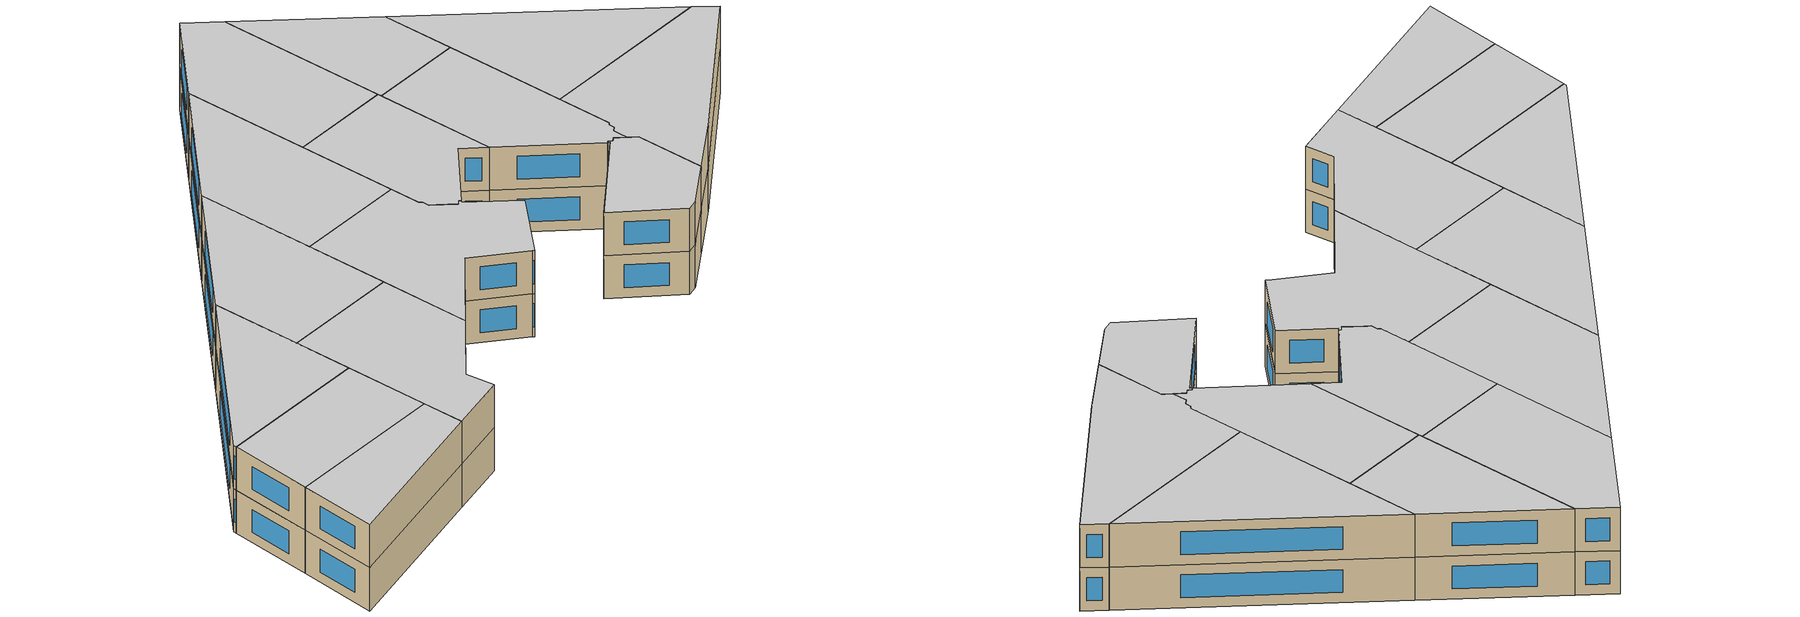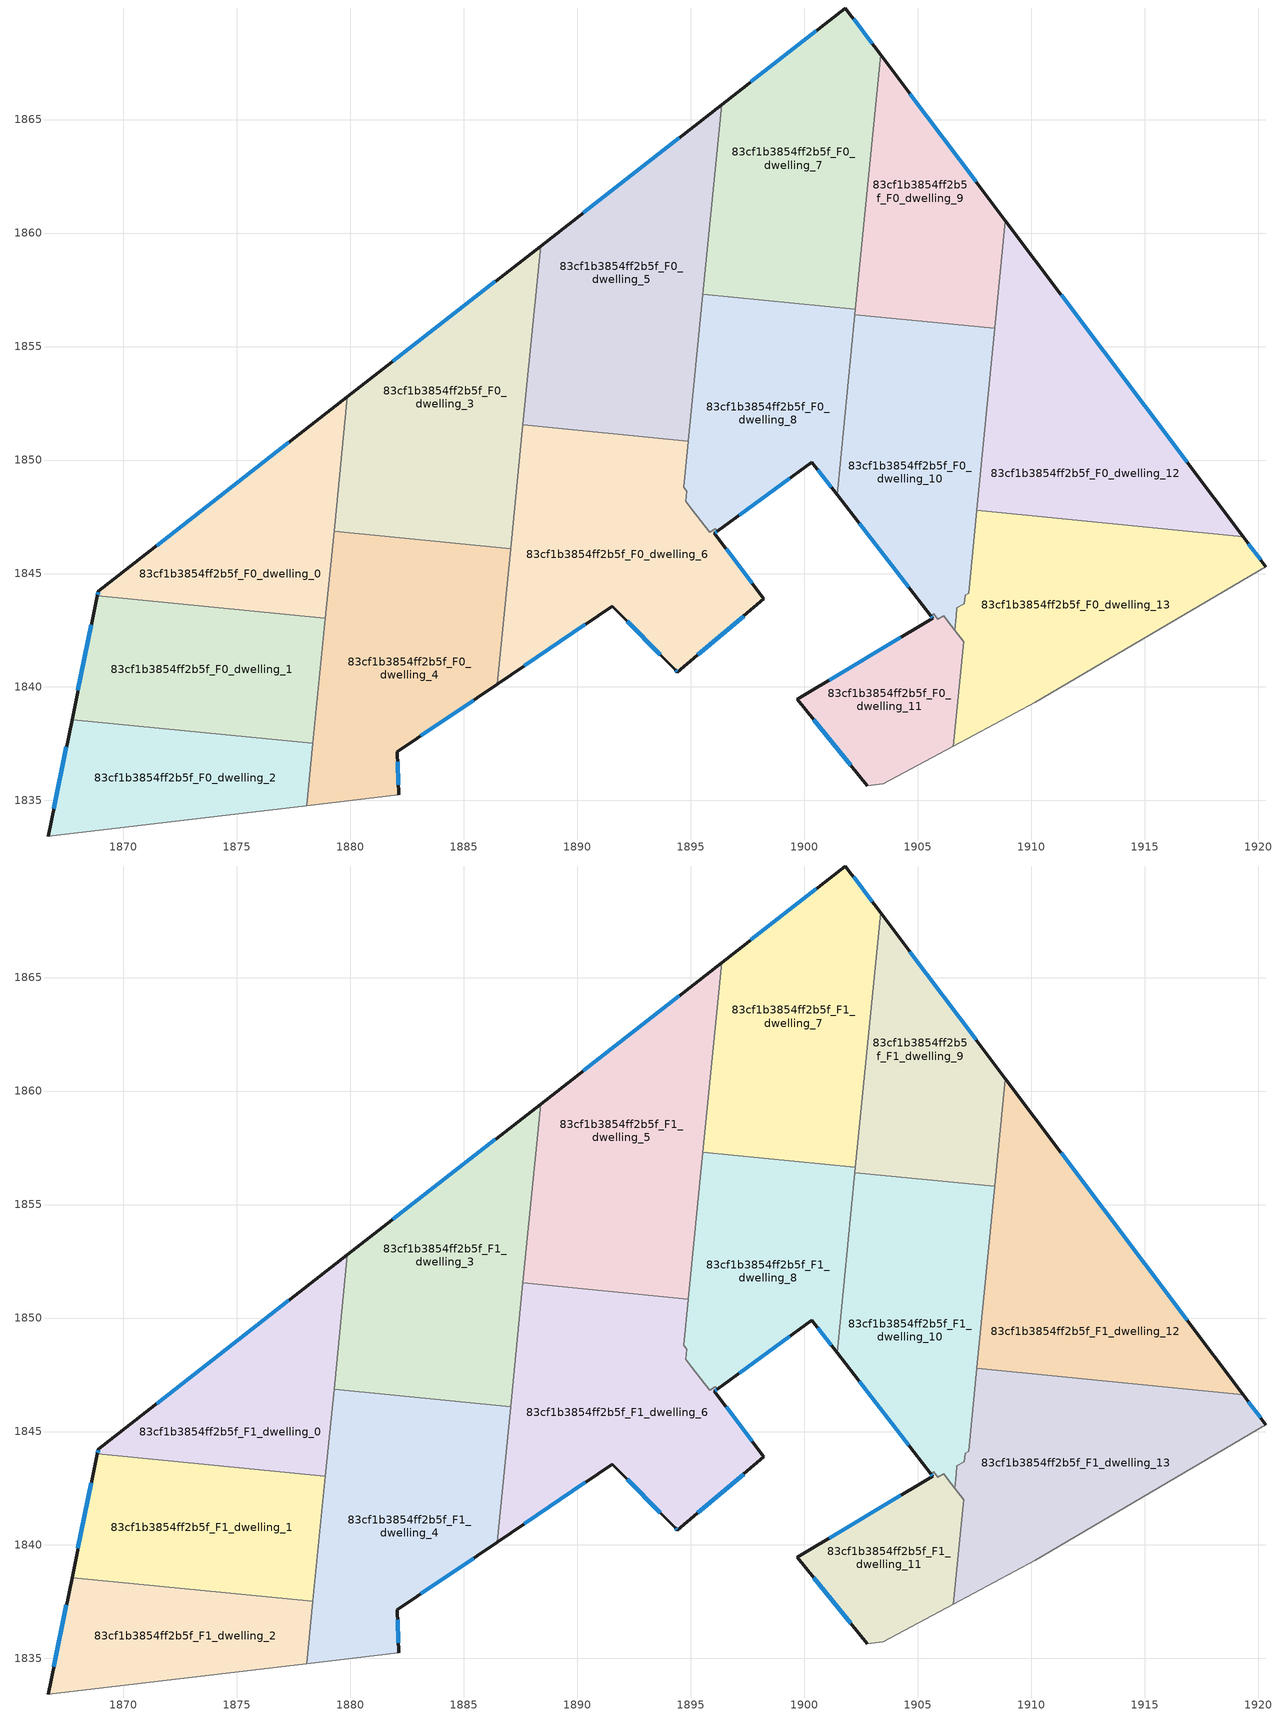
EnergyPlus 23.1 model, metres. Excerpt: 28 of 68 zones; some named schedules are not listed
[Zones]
83cf1b3854ff2b5f_F0_dwelling_0
 floor ground (EU_floor_Construction): 1879.86,1852.78 1878.9,1843.03 1868.85,1844.02 1868.89,1844.22 z0
 wall outside (EU_wall_Construction): 1879.86,1852.78 1868.89,1844.22 1868.85,1844.02 z0:3
 wall to 83cf1b3854ff2b5f_F0_dwelling_1 (EU_wall_Construction): 1868.85,1844.02 1878.9,1843.03 z0:3
 wall to 83cf1b3854ff2b5f_F0_dwelling_3 (EU_wall_Construction): 1879.28,1846.87 1879.86,1852.78 z0:3
 wall to 83cf1b3854ff2b5f_F0_dwelling_4 (EU_wall_Construction): 1878.9,1843.03 1879.28,1846.87 z0:3
 window (EU_Window_Construction): 1868.88,1844.18 1868.86,1844.07 / 1877.29,1850.77 1871.47,1846.23 z0.7:2.3
83cf1b3854ff2b5f_F0_dwelling_1
 floor ground (EU_floor_Construction): 1878.9,1843.03 1878.35,1837.51 1867.73,1838.56 1868.85,1844.02 z0
 wall outside (EU_wall_Construction): 1868.85,1844.02 1867.73,1838.56 z0:3
 wall to 83cf1b3854ff2b5f_F0_dwelling_2 (EU_wall_Construction): 1867.73,1838.56 1878.35,1837.51 z0:3
 wall to 83cf1b3854ff2b5f_F0_dwelling_4 (EU_wall_Construction): 1878.35,1837.51 1878.9,1843.03 z0:3
 window (EU_Window_Construction): 1868.59,1842.74 1868,1839.85 z0.7:2.3
83cf1b3854ff2b5f_F0_dwelling_10
 floor ground (EU_floor_Construction): 1908.39,1855.8 1907.24,1844.14 1907.08,1844.04 1907.04,1843.67 1906.72,1843.48 1906.68,1843.11 1906.63,1842.51 1906.14,1843.13 1905.88,1842.98 1905.69,1843.22 1905.56,1843.14 1901.44,1848.47 1902.23,1856.41 z0
 wall outside (EU_wall_Construction): 1901.44,1848.47 1905.56,1843.14 z0:3
 wall to 83cf1b3854ff2b5f_F0_dwelling_11 (EU_wall_Construction): 1905.56,1843.14 1905.69,1843.22 1905.88,1842.98 1906.14,1843.13 1906.32,1842.9 1906.63,1842.51 1906.68,1843.11 z0:3
 wall to 83cf1b3854ff2b5f_F0_dwelling_9 (EU_wall_Construction): 1908.39,1855.8 1902.23,1856.41 z0:3
 wall to 83cf1b3854ff2b5f_F0_dwelling_13 (EU_wall_Construction): 1906.68,1843.12 1906.72,1843.48 1907.04,1843.67 1907.08,1844.04 1907.24,1844.14 1907.6,1847.79 z0:3
 wall to 83cf1b3854ff2b5f_F0_dwelling_8 (EU_wall_Construction): 1902.23,1856.41 1901.44,1848.47 z0:3
 wall to 83cf1b3854ff2b5f_F0_dwelling_12 (EU_wall_Construction): 1907.6,1847.79 1908.39,1855.8 z0:3
 window (EU_Window_Construction): 1902.41,1847.22 1904.6,1844.39 z0.7:2.3
83cf1b3854ff2b5f_F0_dwelling_11
 floor ground (EU_floor_Construction): 1906.14,1843.13 1907.02,1841.99 1906.57,1837.4 1903.48,1835.74 1902.76,1835.65 1899.68,1839.46 1905.66,1843.02 1905.56,1843.14 1905.69,1843.22 1905.88,1842.98 z0
 wall outside (EU_wall_Construction): 1905.56,1843.14 1905.66,1843.02 1899.68,1839.46 1902.76,1835.65 z0:3
 wall to 83cf1b3854ff2b5f_F0_dwelling_13 (EU_wall_Construction): 1906.57,1837.4 1907.02,1841.99 1906.63,1842.5 1906.69,1843.11 z0:3
 wall adiabatic (EU_wall_Construction): 1902.76,1835.65 1903.48,1835.74 1906.57,1837.39 z0:3
 window (EU_Window_Construction): 1900.41,1838.56 1902.04,1836.55 / 1904.25,1842.18 1901.09,1840.29 / 1905.59,1843.11 1905.64,1843.05 z0.7:2.3
83cf1b3854ff2b5f_F0_dwelling_12
 floor ground (EU_floor_Construction): 1908.86,1860.54 1919.33,1846.62 1907.6,1847.79 z0
 wall outside (EU_wall_Construction): 1919.33,1846.62 1908.86,1860.54 z0:3
 wall to 83cf1b3854ff2b5f_F0_dwelling_13 (EU_wall_Construction): 1907.6,1847.79 1919.33,1846.62 z0:3
 wall to 83cf1b3854ff2b5f_F0_dwelling_9 (EU_wall_Construction): 1908.86,1860.54 1908.39,1855.8 z0:3
 window (EU_Window_Construction): 1916.87,1849.89 1911.32,1857.28 z0.7:2.3
83cf1b3854ff2b5f_F0_dwelling_13
 floor ground (EU_floor_Construction): 1919.33,1846.62 1920.33,1845.29 1910.17,1839.33 1906.57,1837.4 1907.02,1841.99 1906.63,1842.5 1906.68,1843.12 1906.72,1843.48 1907.04,1843.67 1907.08,1844.04 1907.24,1844.14 1907.6,1847.79 z0
 wall outside (EU_wall_Construction): 1920.33,1845.29 1919.33,1846.62 z0:3
 wall adiabatic (EU_wall_Construction): 1906.57,1837.4 1910.17,1839.33 1920.33,1845.29 z0:3
 window (EU_Window_Construction): 1920.1,1845.61 1919.57,1846.31 z0.7:2.3
83cf1b3854ff2b5f_F0_dwelling_2
 floor ground (EU_floor_Construction): 1878.35,1837.51 1878.08,1834.77 1866.68,1833.43 1867.73,1838.56 z0
 wall outside (EU_wall_Construction): 1867.73,1838.56 1866.68,1833.43 z0:3
 wall adiabatic (EU_wall_Construction): 1866.68,1833.43 1878.08,1834.77 z0:3
 wall to 83cf1b3854ff2b5f_F0_dwelling_4 (EU_wall_Construction): 1878.08,1834.77 1878.35,1837.51 z0:3
 window (EU_Window_Construction): 1867.49,1837.36 1866.93,1834.64 z0.7:2.3
83cf1b3854ff2b5f_F0_dwelling_3
 floor ground (EU_floor_Construction): 1888.37,1859.43 1887.06,1846.1 1879.28,1846.87 1879.86,1852.78 z0
 wall outside (EU_wall_Construction): 1888.37,1859.43 1879.86,1852.78 z0:3
 wall to 83cf1b3854ff2b5f_F0_dwelling_4 (EU_wall_Construction): 1879.28,1846.87 1887.06,1846.1 z0:3
 wall to 83cf1b3854ff2b5f_F0_dwelling_5 (EU_wall_Construction): 1887.59,1851.55 1888.37,1859.43 z0:3
 wall to 83cf1b3854ff2b5f_F0_dwelling_6 (EU_wall_Construction): 1887.06,1846.1 1887.59,1851.55 z0:3
 window (EU_Window_Construction): 1886.37,1857.87 1881.86,1854.34 z0.7:2.3
83cf1b3854ff2b5f_F0_dwelling_4
 floor ground (EU_floor_Construction): 1887.06,1846.1 1886.46,1840.12 1882.06,1837.15 1882.13,1835.24 1878.08,1834.77 1879.28,1846.87 z0
 wall outside (EU_wall_Construction): 1882.13,1835.24 1882.06,1837.15 1886.46,1840.12 z0:3
 wall adiabatic (EU_wall_Construction): 1878.08,1834.77 1882.13,1835.24 z0:3
 wall to 83cf1b3854ff2b5f_F0_dwelling_6 (EU_wall_Construction): 1886.46,1840.12 1887.06,1846.1 z0:3
 window (EU_Window_Construction): 1883.1,1837.85 1885.43,1839.43 / 1882.11,1835.69 1882.08,1836.7 z0.7:2.3
83cf1b3854ff2b5f_F0_dwelling_5
 floor ground (EU_floor_Construction): 1896.36,1865.66 1894.89,1850.83 1887.59,1851.55 1888.37,1859.43 z0
 wall outside (EU_wall_Construction): 1896.36,1865.66 1888.37,1859.43 z0:3
 wall to 83cf1b3854ff2b5f_F0_dwelling_6 (EU_wall_Construction): 1887.59,1851.55 1894.89,1850.83 z0:3
 wall to 83cf1b3854ff2b5f_F0_dwelling_7 (EU_wall_Construction): 1895.53,1857.31 1896.36,1865.66 z0:3
 wall to 83cf1b3854ff2b5f_F0_dwelling_8 (EU_wall_Construction): 1894.89,1850.83 1895.53,1857.31 z0:3
 window (EU_Window_Construction): 1894.48,1864.2 1890.25,1860.89 z0.7:2.3
83cf1b3854ff2b5f_F0_dwelling_6
 floor ground (EU_floor_Construction): 1894.89,1850.83 1894.69,1848.81 1894.82,1848.63 1894.78,1848.19 1895.05,1847.84 1895.83,1846.81 1896.07,1846.98 1896.16,1846.86 1896.04,1846.77 1898.22,1843.88 1894.41,1840.65 1894.3,1840.76 1891.54,1843.56 1886.46,1840.12 1887.59,1851.55 z0
 wall outside (EU_wall_Construction): 1886.46,1840.12 1891.54,1843.56 1894.3,1840.76 1894.41,1840.65 1898.22,1843.88 1896.04,1846.77 1896.16,1846.86 z0:3
 wall to 83cf1b3854ff2b5f_F0_dwelling_8 (EU_wall_Construction): 1896.16,1846.86 1896.07,1846.98 1895.83,1846.81 1895.05,1847.84 / 1895.04,1847.84 1894.78,1848.19 1894.82,1848.63 1894.69,1848.81 1894.89,1850.83 z0:3
 window (EU_Window_Construction): 1896.07,1846.79 1896.13,1846.84 / 1897.71,1844.56 1896.55,1846.1 / 1895.3,1841.41 1897.32,1843.13 / 1894.33,1840.74 1894.38,1840.68 / 1892.19,1842.9 1893.66,1841.42 / 1887.66,1840.93 1890.35,1842.75 z0.7:2.3
83cf1b3854ff2b5f_F0_dwelling_7
 floor ground (EU_floor_Construction): 1901.81,1869.92 1903.36,1867.86 1902.25,1856.65 1895.53,1857.31 1896.36,1865.66 z0
 wall outside (EU_wall_Construction): 1903.36,1867.86 1901.81,1869.92 1896.36,1865.66 z0:3
 wall to 83cf1b3854ff2b5f_F0_dwelling_8 (EU_wall_Construction): 1895.53,1857.31 1902.25,1856.65 z0:3
 wall to 83cf1b3854ff2b5f_F0_dwelling_9 (EU_wall_Construction): 1902.25,1856.65 1903.36,1867.86 z0:3
 window (EU_Window_Construction): 1900.53,1868.92 1897.64,1866.66 / 1903,1868.34 1902.17,1869.43 z0.7:2.3
83cf1b3854ff2b5f_F0_dwelling_8
 floor ground (EU_floor_Construction): 1902.25,1856.65 1901.44,1848.47 1900.34,1849.9 1896.16,1846.86 1896.07,1846.98 1895.83,1846.81 1895.04,1847.84 1894.78,1848.19 1894.82,1848.63 1894.69,1848.81 1895.53,1857.31 z0
 wall outside (EU_wall_Construction): 1896.16,1846.86 1900.34,1849.9 1901.44,1848.47 z0:3
 wall to 83cf1b3854ff2b5f_F0_dwelling_9 (EU_wall_Construction): 1902.23,1856.41 1902.25,1856.65 z0:3
 window (EU_Window_Construction): 1900.59,1849.57 1901.18,1848.81 / 1897.14,1847.58 1899.35,1849.19 z0.7:2.3
83cf1b3854ff2b5f_F0_dwelling_9
 floor ground (EU_floor_Construction): 1903.36,1867.86 1908.86,1860.54 1908.39,1855.8 1902.23,1856.41 z0
 wall outside (EU_wall_Construction): 1908.86,1860.54 1903.36,1867.86 z0:3
 window (EU_Window_Construction): 1907.57,1862.26 1904.65,1866.14 z0.7:2.3
83cf1b3854ff2b5f_F1_dwelling_0
 floor to 83cf1b3854ff2b5f_F0_dwelling_0 (EU_floor_Construction): 1879.86,1852.78 1878.9,1843.03 1868.85,1844.02 1868.89,1844.22 z3
 wall outside (EU_wall_Construction): 1879.86,1852.78 1868.89,1844.22 1868.85,1844.02 z3:6
 wall to 83cf1b3854ff2b5f_F1_dwelling_1 (EU_wall_Construction): 1868.85,1844.02 1878.9,1843.03 z3:6
 wall to 83cf1b3854ff2b5f_F1_dwelling_3 (EU_wall_Construction): 1879.28,1846.87 1879.86,1852.78 z3:6
 wall to 83cf1b3854ff2b5f_F1_dwelling_4 (EU_wall_Construction): 1878.9,1843.03 1879.28,1846.87 z3:6
 window (EU_Window_Construction): 1868.88,1844.18 1868.86,1844.07 / 1877.29,1850.77 1871.47,1846.23 z3.7:5.3
 ceiling to 83cf1b3854ff2b5f_F2_dwelling_0 (EU_floor_Construction): 1878.9,1843.03 1879.86,1852.78 1868.89,1844.22 1868.85,1844.02 z6
83cf1b3854ff2b5f_F1_dwelling_1
 floor to 83cf1b3854ff2b5f_F0_dwelling_1 (EU_floor_Construction): 1878.9,1843.03 1878.35,1837.51 1867.73,1838.56 1868.85,1844.02 z3
 wall outside (EU_wall_Construction): 1868.85,1844.02 1867.73,1838.56 z3:6
 wall to 83cf1b3854ff2b5f_F1_dwelling_2 (EU_wall_Construction): 1867.73,1838.56 1878.35,1837.51 z3:6
 wall to 83cf1b3854ff2b5f_F1_dwelling_4 (EU_wall_Construction): 1878.35,1837.51 1878.9,1843.03 z3:6
 window (EU_Window_Construction): 1868.59,1842.74 1868,1839.85 z3.7:5.3
 ceiling to 83cf1b3854ff2b5f_F2_dwelling_1 (EU_floor_Construction): 1878.35,1837.51 1878.9,1843.03 1868.85,1844.02 1867.73,1838.56 z6
83cf1b3854ff2b5f_F1_dwelling_10
 floor to 83cf1b3854ff2b5f_F0_dwelling_10 (EU_floor_Construction): 1908.39,1855.8 1907.24,1844.14 1907.08,1844.04 1907.04,1843.67 1906.72,1843.48 1906.68,1843.11 1906.63,1842.51 1906.14,1843.13 1905.88,1842.98 1905.69,1843.22 1905.56,1843.14 1901.44,1848.47 1902.23,1856.41 z3
 wall outside (EU_wall_Construction): 1901.44,1848.47 1905.56,1843.14 z3:6
 wall to 83cf1b3854ff2b5f_F1_dwelling_11 (EU_wall_Construction): 1905.56,1843.14 1905.69,1843.22 1905.88,1842.98 1906.14,1843.13 1906.32,1842.9 1906.63,1842.51 1906.68,1843.11 z3:6
 wall to 83cf1b3854ff2b5f_F1_dwelling_9 (EU_wall_Construction): 1908.39,1855.8 1902.23,1856.41 z3:6
 wall to 83cf1b3854ff2b5f_F1_dwelling_13 (EU_wall_Construction): 1906.68,1843.12 1906.72,1843.48 1907.04,1843.67 1907.08,1844.04 1907.24,1844.14 1907.6,1847.79 z3:6
 wall to 83cf1b3854ff2b5f_F1_dwelling_8 (EU_wall_Construction): 1902.23,1856.41 1901.44,1848.47 z3:6
 wall to 83cf1b3854ff2b5f_F1_dwelling_12 (EU_wall_Construction): 1907.6,1847.79 1908.39,1855.8 z3:6
 window (EU_Window_Construction): 1902.41,1847.22 1904.6,1844.39 z3.7:5.3
 ceiling to 83cf1b3854ff2b5f_F2_dwelling_10 (EU_floor_Construction): 1906.63,1842.51 1906.68,1843.11 1906.72,1843.48 1907.04,1843.67 1907.08,1844.04 1907.24,1844.14 1908.39,1855.8 1902.23,1856.41 1901.44,1848.47 1905.56,1843.14 1905.69,1843.22 1905.88,1842.98 1906.14,1843.13 z6
83cf1b3854ff2b5f_F1_dwelling_11
 floor to 83cf1b3854ff2b5f_F0_dwelling_11 (EU_floor_Construction): 1906.14,1843.13 1907.02,1841.99 1906.57,1837.39 1903.48,1835.74 1902.76,1835.65 1899.68,1839.46 1905.66,1843.02 1905.56,1843.14 1905.69,1843.22 1905.88,1842.98 z3
 wall outside (EU_wall_Construction): 1905.56,1843.14 1905.66,1843.02 1899.68,1839.46 1902.76,1835.65 z3:6
 wall to 83cf1b3854ff2b5f_F1_dwelling_13 (EU_wall_Construction): 1906.57,1837.4 1907.02,1841.99 1906.63,1842.5 1906.69,1843.11 z3:6
 wall adiabatic (EU_wall_Construction): 1902.76,1835.65 1903.48,1835.74 1906.57,1837.39 z3:6
 window (EU_Window_Construction): 1900.41,1838.56 1902.04,1836.55 / 1904.25,1842.18 1901.09,1840.29 / 1905.59,1843.11 1905.64,1843.05 z3.7:5.3
 ceiling to 83cf1b3854ff2b5f_F2_dwelling_11 (EU_floor_Construction): 1906.57,1837.39 1907.02,1841.99 1906.14,1843.13 1905.88,1842.98 1905.69,1843.22 1905.56,1843.14 1905.66,1843.02 1899.68,1839.46 1902.76,1835.65 1903.48,1835.74 z6
83cf1b3854ff2b5f_F1_dwelling_12
 floor to 83cf1b3854ff2b5f_F0_dwelling_12 (EU_floor_Construction): 1908.86,1860.54 1919.33,1846.62 1907.6,1847.79 z3
 wall outside (EU_wall_Construction): 1919.33,1846.62 1908.86,1860.54 z3:6
 wall to 83cf1b3854ff2b5f_F1_dwelling_13 (EU_wall_Construction): 1907.6,1847.79 1919.33,1846.62 z3:6
 wall to 83cf1b3854ff2b5f_F1_dwelling_9 (EU_wall_Construction): 1908.86,1860.54 1908.39,1855.8 z3:6
 window (EU_Window_Construction): 1916.87,1849.89 1911.32,1857.28 z3.7:5.3
 ceiling to 83cf1b3854ff2b5f_F2_dwelling_12 (EU_floor_Construction): 1919.33,1846.62 1908.86,1860.54 1907.6,1847.79 z6
83cf1b3854ff2b5f_F1_dwelling_13
 floor to 83cf1b3854ff2b5f_F0_dwelling_13 (EU_floor_Construction): 1919.33,1846.62 1920.33,1845.29 1910.17,1839.33 1906.57,1837.4 1907.02,1841.99 1906.63,1842.5 1906.68,1843.12 1906.72,1843.48 1907.04,1843.67 1907.08,1844.04 1907.24,1844.14 1907.6,1847.79 z3
 wall outside (EU_wall_Construction): 1920.33,1845.29 1919.33,1846.62 z3:6
 wall adiabatic (EU_wall_Construction): 1906.57,1837.4 1910.17,1839.33 1920.33,1845.29 z3:6
 window (EU_Window_Construction): 1920.1,1845.61 1919.57,1846.31 z3.7:5.3
 ceiling to 83cf1b3854ff2b5f_F2_dwelling_13 (EU_floor_Construction): 1920.33,1845.29 1919.33,1846.62 1907.6,1847.79 1907.24,1844.14 1907.08,1844.04 1907.04,1843.67 1906.72,1843.48 1906.68,1843.12 1906.63,1842.5 1907.02,1841.99 1906.57,1837.4 1910.17,1839.33 z6
83cf1b3854ff2b5f_F1_dwelling_2
 floor to 83cf1b3854ff2b5f_F0_dwelling_2 (EU_floor_Construction): 1878.35,1837.51 1878.08,1834.77 1866.68,1833.43 1867.73,1838.56 z3
 wall outside (EU_wall_Construction): 1867.73,1838.56 1866.68,1833.43 z3:6
 wall adiabatic (EU_wall_Construction): 1866.68,1833.43 1878.08,1834.77 z3:6
 wall to 83cf1b3854ff2b5f_F1_dwelling_4 (EU_wall_Construction): 1878.08,1834.77 1878.35,1837.51 z3:6
 window (EU_Window_Construction): 1867.49,1837.36 1866.93,1834.64 z3.7:5.3
 ceiling to 83cf1b3854ff2b5f_F2_dwelling_2 (EU_floor_Construction): 1878.08,1834.77 1878.35,1837.51 1867.73,1838.56 1866.68,1833.43 z6
83cf1b3854ff2b5f_F1_dwelling_3
 floor to 83cf1b3854ff2b5f_F0_dwelling_3 (EU_floor_Construction): 1888.37,1859.43 1887.06,1846.1 1879.28,1846.87 1879.86,1852.78 z3
 wall outside (EU_wall_Construction): 1888.37,1859.43 1879.86,1852.78 z3:6
 wall to 83cf1b3854ff2b5f_F1_dwelling_4 (EU_wall_Construction): 1879.28,1846.87 1887.06,1846.1 z3:6
 wall to 83cf1b3854ff2b5f_F1_dwelling_5 (EU_wall_Construction): 1887.59,1851.55 1888.37,1859.43 z3:6
 wall to 83cf1b3854ff2b5f_F1_dwelling_6 (EU_wall_Construction): 1887.06,1846.1 1887.59,1851.55 z3:6
 window (EU_Window_Construction): 1886.37,1857.87 1881.86,1854.34 z3.7:5.3
 ceiling to 83cf1b3854ff2b5f_F2_dwelling_3 (EU_floor_Construction): 1887.06,1846.1 1888.37,1859.43 1879.86,1852.78 1879.28,1846.87 z6
83cf1b3854ff2b5f_F1_dwelling_4
 floor to 83cf1b3854ff2b5f_F0_dwelling_4 (EU_floor_Construction): 1887.06,1846.1 1886.46,1840.12 1882.06,1837.15 1882.13,1835.24 1878.08,1834.77 1879.28,1846.87 z3
 wall outside (EU_wall_Construction): 1882.13,1835.24 1882.06,1837.15 1886.46,1840.12 z3:6
 wall adiabatic (EU_wall_Construction): 1878.08,1834.77 1882.13,1835.24 z3:6
 wall to 83cf1b3854ff2b5f_F1_dwelling_6 (EU_wall_Construction): 1886.46,1840.12 1887.06,1846.1 z3:6
 window (EU_Window_Construction): 1883.1,1837.85 1885.43,1839.43 / 1882.11,1835.69 1882.08,1836.7 z3.7:5.3
 ceiling to 83cf1b3854ff2b5f_F2_dwelling_4 (EU_floor_Construction): 1882.13,1835.24 1882.06,1837.15 1886.46,1840.12 1887.06,1846.1 1879.28,1846.87 1878.08,1834.77 z6
83cf1b3854ff2b5f_F1_dwelling_5
 floor to 83cf1b3854ff2b5f_F0_dwelling_5 (EU_floor_Construction): 1896.36,1865.66 1894.89,1850.83 1887.59,1851.55 1888.37,1859.43 z3
 wall outside (EU_wall_Construction): 1896.36,1865.66 1888.37,1859.43 z3:6
 wall to 83cf1b3854ff2b5f_F1_dwelling_6 (EU_wall_Construction): 1887.59,1851.55 1894.89,1850.83 z3:6
 wall to 83cf1b3854ff2b5f_F1_dwelling_7 (EU_wall_Construction): 1895.53,1857.31 1896.36,1865.66 z3:6
 wall to 83cf1b3854ff2b5f_F1_dwelling_8 (EU_wall_Construction): 1894.89,1850.83 1895.53,1857.31 z3:6
 window (EU_Window_Construction): 1894.48,1864.2 1890.25,1860.89 z3.7:5.3
 ceiling to 83cf1b3854ff2b5f_F2_dwelling_5 (EU_floor_Construction): 1894.89,1850.83 1896.36,1865.66 1888.37,1859.43 1887.59,1851.55 z6
83cf1b3854ff2b5f_F1_dwelling_6
 floor to 83cf1b3854ff2b5f_F0_dwelling_6 (EU_floor_Construction): 1894.89,1850.83 1894.69,1848.81 1894.82,1848.63 1894.78,1848.19 1895.05,1847.84 1895.83,1846.81 1896.07,1846.98 1896.16,1846.86 1896.04,1846.77 1898.22,1843.88 1894.41,1840.65 1894.3,1840.76 1891.54,1843.56 1886.46,1840.12 1887.59,1851.55 z3
 wall outside (EU_wall_Construction): 1886.46,1840.12 1891.54,1843.56 1894.3,1840.76 1894.41,1840.65 1898.22,1843.88 1896.04,1846.77 1896.16,1846.86 z3:6
 wall to 83cf1b3854ff2b5f_F1_dwelling_8 (EU_wall_Construction): 1896.16,1846.86 1896.07,1846.98 1895.83,1846.81 1895.05,1847.84 / 1895.04,1847.84 1894.78,1848.19 1894.82,1848.63 1894.69,1848.81 1894.89,1850.83 z3:6
 window (EU_Window_Construction): 1896.07,1846.79 1896.13,1846.84 / 1897.71,1844.56 1896.55,1846.1 / 1895.3,1841.41 1897.32,1843.13 / 1894.33,1840.74 1894.38,1840.68 / 1892.19,1842.9 1893.66,1841.42 / 1887.66,1840.93 1890.35,1842.75 z3.7:5.3
 ceiling to 83cf1b3854ff2b5f_F2_dwelling_6 (EU_floor_Construction): 1898.22,1843.88 1896.04,1846.77 1896.16,1846.86 1896.07,1846.98 1895.83,1846.81 1895.05,1847.84 1894.78,1848.19 1894.82,1848.63 1894.69,1848.81 1894.89,1850.83 1887.59,1851.55 1886.46,1840.12 1891.54,1843.56 1894.3,1840.76 1894.41,1840.65 z6
83cf1b3854ff2b5f_F1_dwelling_7
 floor to 83cf1b3854ff2b5f_F0_dwelling_7 (EU_floor_Construction): 1901.81,1869.92 1903.36,1867.86 1902.25,1856.65 1895.53,1857.31 1896.36,1865.66 z3
 wall outside (EU_wall_Construction): 1903.36,1867.86 1901.81,1869.92 1896.36,1865.66 z3:6
 wall to 83cf1b3854ff2b5f_F1_dwelling_8 (EU_wall_Construction): 1895.53,1857.31 1902.25,1856.65 z3:6
 wall to 83cf1b3854ff2b5f_F1_dwelling_9 (EU_wall_Construction): 1902.25,1856.65 1903.36,1867.86 z3:6
 window (EU_Window_Construction): 1900.53,1868.92 1897.64,1866.66 / 1903,1868.34 1902.17,1869.43 z3.7:5.3
 ceiling to 83cf1b3854ff2b5f_F2_dwelling_7 (EU_floor_Construction): 1902.25,1856.65 1903.36,1867.86 1901.81,1869.92 1896.36,1865.66 1895.53,1857.31 z6
83cf1b3854ff2b5f_F1_dwelling_8
 floor to 83cf1b3854ff2b5f_F0_dwelling_8 (EU_floor_Construction): 1902.25,1856.65 1901.44,1848.47 1900.34,1849.9 1896.16,1846.86 1896.07,1846.98 1895.83,1846.81 1895.04,1847.84 1894.78,1848.19 1894.82,1848.63 1894.69,1848.81 1895.53,1857.31 z3
 wall outside (EU_wall_Construction): 1896.16,1846.86 1900.34,1849.9 1901.44,1848.47 z3:6
 wall to 83cf1b3854ff2b5f_F1_dwelling_9 (EU_wall_Construction): 1902.23,1856.41 1902.25,1856.65 z3:6
 window (EU_Window_Construction): 1900.59,1849.57 1901.18,1848.81 / 1897.14,1847.58 1899.35,1849.19 z3.7:5.3
 ceiling to 83cf1b3854ff2b5f_F2_dwelling_8 (EU_floor_Construction): 1901.44,1848.47 1902.25,1856.65 1895.53,1857.31 1894.69,1848.81 1894.82,1848.63 1894.78,1848.19 1895.04,1847.84 1895.83,1846.81 1896.07,1846.98 1896.16,1846.86 1900.34,1849.9 z6
83cf1b3854ff2b5f_F1_dwelling_9
 floor to 83cf1b3854ff2b5f_F0_dwelling_9 (EU_floor_Construction): 1903.36,1867.86 1908.86,1860.54 1908.39,1855.8 1902.23,1856.41 z3
 wall outside (EU_wall_Construction): 1908.86,1860.54 1903.36,1867.86 z3:6
 window (EU_Window_Construction): 1907.57,1862.26 1904.65,1866.14 z3.7:5.3
 ceiling to 83cf1b3854ff2b5f_F2_dwelling_9 (EU_floor_Construction): 1908.39,1855.8 1908.86,1860.54 1903.36,1867.86 1902.23,1856.41 z6
[Building]
EU S2 Campaign: North Axis=0; Terrain=City; Solar Distribution=FullExterior
[Site:Location]
Budapest.Ferenc.Liszt.Intl.AP: Latitude=47.437; Longitude=19.256; Time Zone=1; Elevation=185
[SizingPeriod:WeatherFileDays]
AnnualSizingPeriod: Begin Month=1; Begin Day of Month=1; End Month=12; End Day of Month=31; Day of Week for Start Day=Monday; Use Weather File Daylight Saving Period=No; Use Weather File Rain and Snow Indicators=No
[MATERIAL]
EU_InternalMass_Material: Roughness=MediumRough; Thickness=0.1; Conductivity=1; Density=1800; Specific Heat=900; Thermal Absorptance=0.9; Solar Absorptance=0.7; Visible Absorptance=0.7
[MATERIAL:NOMASS] Roughness=MediumRough; Thermal Absorptance=0.9; Solar Absorptance=0.7; Visible Absorptance=0.7
Name | Thermal Resistance
EU_wall_NoMass | 0.832559
EU_floor_NoMass | 0.872794
[WINDOWMATERIAL:SIMPLEGLAZINGSYSTEM]
EU_Window_SimpleGlazing: UFactor=2.79869; Solar Heat Gain Coefficient=0.75; Visible Transmittance=0.75
[CONSTRUCTION]
EU_wall_Construction: EU_wall_NoMass
EU_floor_Construction: EU_floor_NoMass
EU_Window_Construction: EU_Window_SimpleGlazing
EU_InternalMass_Construction: EU_InternalMass_Material
[ZONE] Type=1; Multiplier=1; Ceiling Height=autocalculate; Floor Area=autocalculate; Part of Total Floor Area=Yes
Name | Volume
83cf1b3854ff2b5f_F0_dwelling_0; 83cf1b3854ff2b5f_F1_dwelling_0 | 151.144
83cf1b3854ff2b5f_F0_dwelling_1; 83cf1b3854ff2b5f_F1_dwelling_1 | 172.61
83cf1b3854ff2b5f_F0_dwelling_10; 83cf1b3854ff2b5f_F1_dwelling_10 | 204.652
83cf1b3854ff2b5f_F0_dwelling_11 | 97.5839
83cf1b3854ff2b5f_F1_dwelling_11 | 97.548
83cf1b3854ff2b5f_F0_dwelling_12; 83cf1b3854ff2b5f_F1_dwelling_12 | 226.713
83cf1b3854ff2b5f_F0_dwelling_13; 83cf1b3854ff2b5f_F1_dwelling_13 | 228.775
83cf1b3854ff2b5f_F0_dwelling_2; 83cf1b3854ff2b5f_F1_dwelling_2 | 129.706
83cf1b3854ff2b5f_F0_dwelling_3; 83cf1b3854ff2b5f_F1_dwelling_3 | 226.735
83cf1b3854ff2b5f_F0_dwelling_4; 83cf1b3854ff2b5f_F1_dwelling_4 | 226.721
83cf1b3854ff2b5f_F0_dwelling_5; 83cf1b3854ff2b5f_F1_dwelling_5 | 250.923
83cf1b3854ff2b5f_F0_dwelling_6; 83cf1b3854ff2b5f_F1_dwelling_6 | 251.871
83cf1b3854ff2b5f_F0_dwelling_7; 83cf1b3854ff2b5f_F1_dwelling_7 | 225.776
83cf1b3854ff2b5f_F0_dwelling_8; 83cf1b3854ff2b5f_F1_dwelling_8 | 176.438
83cf1b3854ff2b5f_F0_dwelling_9; 83cf1b3854ff2b5f_F1_dwelling_9 | 151.158
[INTERNALMASS] Construction=EU_InternalMass_Construction
Name | Zone or ZoneList | Surface Area
83cf1b3854ff2b5f_F0_dwelling_0_EU_InternalMass | 83cf1b3854ff2b5f_F0_dwelling_0 | 50.3873
83cf1b3854ff2b5f_F0_dwelling_1_EU_InternalMass | 83cf1b3854ff2b5f_F0_dwelling_1 | 57.5366
83cf1b3854ff2b5f_F0_dwelling_2_EU_InternalMass | 83cf1b3854ff2b5f_F0_dwelling_2 | 43.2354
83cf1b3854ff2b5f_F0_dwelling_3_EU_InternalMass | 83cf1b3854ff2b5f_F0_dwelling_3 | 75.5784
83cf1b3854ff2b5f_F0_dwelling_4_EU_InternalMass | 83cf1b3854ff2b5f_F0_dwelling_4 | 75.5735
83cf1b3854ff2b5f_F0_dwelling_5_EU_InternalMass | 83cf1b3854ff2b5f_F0_dwelling_5 | 83.6479
83cf1b3854ff2b5f_F0_dwelling_6_EU_InternalMass | 83cf1b3854ff2b5f_F0_dwelling_6 | 83.9499
83cf1b3854ff2b5f_F0_dwelling_7_EU_InternalMass | 83cf1b3854ff2b5f_F0_dwelling_7 | 75.2587
83cf1b3854ff2b5f_F0_dwelling_8_EU_InternalMass | 83cf1b3854ff2b5f_F0_dwelling_8 | 58.8125
83cf1b3854ff2b5f_F0_dwelling_9_EU_InternalMass | 83cf1b3854ff2b5f_F0_dwelling_9 | 50.3861
83cf1b3854ff2b5f_F0_dwelling_10_EU_InternalMass | 83cf1b3854ff2b5f_F0_dwelling_10 | 68.2205
83cf1b3854ff2b5f_F0_dwelling_11_EU_InternalMass | 83cf1b3854ff2b5f_F0_dwelling_11 | 32.5311
83cf1b3854ff2b5f_F0_dwelling_12_EU_InternalMass | 83cf1b3854ff2b5f_F0_dwelling_12 | 75.571
83cf1b3854ff2b5f_F0_dwelling_13_EU_InternalMass | 83cf1b3854ff2b5f_F0_dwelling_13 | 76.2564
83cf1b3854ff2b5f_F1_dwelling_0_EU_InternalMass | 83cf1b3854ff2b5f_F1_dwelling_0 | 50.3873
83cf1b3854ff2b5f_F1_dwelling_1_EU_InternalMass | 83cf1b3854ff2b5f_F1_dwelling_1 | 57.5366
83cf1b3854ff2b5f_F1_dwelling_2_EU_InternalMass | 83cf1b3854ff2b5f_F1_dwelling_2 | 43.2354
83cf1b3854ff2b5f_F1_dwelling_3_EU_InternalMass | 83cf1b3854ff2b5f_F1_dwelling_3 | 75.5784
83cf1b3854ff2b5f_F1_dwelling_4_EU_InternalMass | 83cf1b3854ff2b5f_F1_dwelling_4 | 75.5735
83cf1b3854ff2b5f_F1_dwelling_5_EU_InternalMass | 83cf1b3854ff2b5f_F1_dwelling_5 | 83.6479
83cf1b3854ff2b5f_F1_dwelling_6_EU_InternalMass | 83cf1b3854ff2b5f_F1_dwelling_6 | 83.9499
83cf1b3854ff2b5f_F1_dwelling_7_EU_InternalMass | 83cf1b3854ff2b5f_F1_dwelling_7 | 75.2587
83cf1b3854ff2b5f_F1_dwelling_8_EU_InternalMass | 83cf1b3854ff2b5f_F1_dwelling_8 | 58.8125
83cf1b3854ff2b5f_F1_dwelling_9_EU_InternalMass | 83cf1b3854ff2b5f_F1_dwelling_9 | 50.3861
83cf1b3854ff2b5f_F1_dwelling_10_EU_InternalMass | 83cf1b3854ff2b5f_F1_dwelling_10 | 68.2205
83cf1b3854ff2b5f_F1_dwelling_11_EU_InternalMass | 83cf1b3854ff2b5f_F1_dwelling_11 | 32.5311
83cf1b3854ff2b5f_F1_dwelling_12_EU_InternalMass | 83cf1b3854ff2b5f_F1_dwelling_12 | 75.571
83cf1b3854ff2b5f_F1_dwelling_13_EU_InternalMass | 83cf1b3854ff2b5f_F1_dwelling_13 | 76.2564
[OTHEREQUIPMENT] Fuel Type=Electricity; Design Level Calculation Method=Watts/Area; Power per Zone Floor Area=1; Fraction Latent=0; Fraction Radiant=0; Fraction Lost=0; Carbon Dioxide Generation Rate=0; EndUse Subcategory=EU_Step8_InternalGains
Name | Zone or ZoneList or Space or SpaceList | Schedule
EU_Step8_InternalGain_83cf1b3854ff2b5f_F0_dwelling_0_f000 | 83cf1b3854ff2b5f_F0_dwelling_0 | EU_Step8_GainSchedule_83cf1b3854ff2b5f_F0_dwelling_0_f000
EU_Step8_InternalGain_83cf1b3854ff2b5f_F0_dwelling_1_f000 | 83cf1b3854ff2b5f_F0_dwelling_1 | EU_Step8_GainSchedule_83cf1b3854ff2b5f_F0_dwelling_1_f000
EU_Step8_InternalGain_83cf1b3854ff2b5f_F0_dwelling_2_f000 | 83cf1b3854ff2b5f_F0_dwelling_2 | EU_Step8_GainSchedule_83cf1b3854ff2b5f_F0_dwelling_2_f000
EU_Step8_InternalGain_83cf1b3854ff2b5f_F0_dwelling_3_f000 | 83cf1b3854ff2b5f_F0_dwelling_3 | EU_Step8_GainSchedule_83cf1b3854ff2b5f_F0_dwelling_3_f000
EU_Step8_InternalGain_83cf1b3854ff2b5f_F0_dwelling_4_f000 | 83cf1b3854ff2b5f_F0_dwelling_4 | EU_Step8_GainSchedule_83cf1b3854ff2b5f_F0_dwelling_4_f000
EU_Step8_InternalGain_83cf1b3854ff2b5f_F0_dwelling_5_f000 | 83cf1b3854ff2b5f_F0_dwelling_5 | EU_Step8_GainSchedule_83cf1b3854ff2b5f_F0_dwelling_5_f000
EU_Step8_InternalGain_83cf1b3854ff2b5f_F0_dwelling_6_f000 | 83cf1b3854ff2b5f_F0_dwelling_6 | EU_Step8_GainSchedule_83cf1b3854ff2b5f_F0_dwelling_6_f000
EU_Step8_InternalGain_83cf1b3854ff2b5f_F0_dwelling_7_f000 | 83cf1b3854ff2b5f_F0_dwelling_7 | EU_Step8_GainSchedule_83cf1b3854ff2b5f_F0_dwelling_7_f000
EU_Step8_InternalGain_83cf1b3854ff2b5f_F0_dwelling_8_f000 | 83cf1b3854ff2b5f_F0_dwelling_8 | EU_Step8_GainSchedule_83cf1b3854ff2b5f_F0_dwelling_8_f000
EU_Step8_InternalGain_83cf1b3854ff2b5f_F0_dwelling_9_f000 | 83cf1b3854ff2b5f_F0_dwelling_9 | EU_Step8_GainSchedule_83cf1b3854ff2b5f_F0_dwelling_9_f000
EU_Step8_InternalGain_83cf1b3854ff2b5f_F0_dwelling_10_f000 | 83cf1b3854ff2b5f_F0_dwelling_10 | EU_Step8_GainSchedule_83cf1b3854ff2b5f_F0_dwelling_10_f000
EU_Step8_InternalGain_83cf1b3854ff2b5f_F0_dwelling_11_f000 | 83cf1b3854ff2b5f_F0_dwelling_11 | EU_Step8_GainSchedule_83cf1b3854ff2b5f_F0_dwelling_11_f000
EU_Step8_InternalGain_83cf1b3854ff2b5f_F0_dwelling_12_f000 | 83cf1b3854ff2b5f_F0_dwelling_12 | EU_Step8_GainSchedule_83cf1b3854ff2b5f_F0_dwelling_12_f000
EU_Step8_InternalGain_83cf1b3854ff2b5f_F0_dwelling_13_f000 | 83cf1b3854ff2b5f_F0_dwelling_13 | EU_Step8_GainSchedule_83cf1b3854ff2b5f_F0_dwelling_13_f000
EU_Step8_InternalGain_83cf1b3854ff2b5f_F1_dwelling_0_f000 | 83cf1b3854ff2b5f_F1_dwelling_0 | EU_Step8_GainSchedule_83cf1b3854ff2b5f_F1_dwelling_0_f000
EU_Step8_InternalGain_83cf1b3854ff2b5f_F1_dwelling_1_f000 | 83cf1b3854ff2b5f_F1_dwelling_1 | EU_Step8_GainSchedule_83cf1b3854ff2b5f_F1_dwelling_1_f000
EU_Step8_InternalGain_83cf1b3854ff2b5f_F1_dwelling_2_f000 | 83cf1b3854ff2b5f_F1_dwelling_2 | EU_Step8_GainSchedule_83cf1b3854ff2b5f_F1_dwelling_2_f000
EU_Step8_InternalGain_83cf1b3854ff2b5f_F1_dwelling_3_f000 | 83cf1b3854ff2b5f_F1_dwelling_3 | EU_Step8_GainSchedule_83cf1b3854ff2b5f_F1_dwelling_3_f000
EU_Step8_InternalGain_83cf1b3854ff2b5f_F1_dwelling_4_f000 | 83cf1b3854ff2b5f_F1_dwelling_4 | EU_Step8_GainSchedule_83cf1b3854ff2b5f_F1_dwelling_4_f000
EU_Step8_InternalGain_83cf1b3854ff2b5f_F1_dwelling_5_f000 | 83cf1b3854ff2b5f_F1_dwelling_5 | EU_Step8_GainSchedule_83cf1b3854ff2b5f_F1_dwelling_5_f000
EU_Step8_InternalGain_83cf1b3854ff2b5f_F1_dwelling_6_f000 | 83cf1b3854ff2b5f_F1_dwelling_6 | EU_Step8_GainSchedule_83cf1b3854ff2b5f_F1_dwelling_6_f000
EU_Step8_InternalGain_83cf1b3854ff2b5f_F1_dwelling_7_f000 | 83cf1b3854ff2b5f_F1_dwelling_7 | EU_Step8_GainSchedule_83cf1b3854ff2b5f_F1_dwelling_7_f000
EU_Step8_InternalGain_83cf1b3854ff2b5f_F1_dwelling_8_f000 | 83cf1b3854ff2b5f_F1_dwelling_8 | EU_Step8_GainSchedule_83cf1b3854ff2b5f_F1_dwelling_8_f000
EU_Step8_InternalGain_83cf1b3854ff2b5f_F1_dwelling_9_f000 | 83cf1b3854ff2b5f_F1_dwelling_9 | EU_Step8_GainSchedule_83cf1b3854ff2b5f_F1_dwelling_9_f000
EU_Step8_InternalGain_83cf1b3854ff2b5f_F1_dwelling_10_f000 | 83cf1b3854ff2b5f_F1_dwelling_10 | EU_Step8_GainSchedule_83cf1b3854ff2b5f_F1_dwelling_10_f000
EU_Step8_InternalGain_83cf1b3854ff2b5f_F1_dwelling_11_f000 | 83cf1b3854ff2b5f_F1_dwelling_11 | EU_Step8_GainSchedule_83cf1b3854ff2b5f_F1_dwelling_11_f000
EU_Step8_InternalGain_83cf1b3854ff2b5f_F1_dwelling_12_f000 | 83cf1b3854ff2b5f_F1_dwelling_12 | EU_Step8_GainSchedule_83cf1b3854ff2b5f_F1_dwelling_12_f000
EU_Step8_InternalGain_83cf1b3854ff2b5f_F1_dwelling_13_f000 | 83cf1b3854ff2b5f_F1_dwelling_13 | EU_Step8_GainSchedule_83cf1b3854ff2b5f_F1_dwelling_13_f000
[ZONEVENTILATION:DESIGNFLOWRATE] Schedule=EU_AlwaysOn; Design Flow Rate Calculation Method=AirChanges/Hour; Air Changes per Hour=0.475469; Ventilation Type=Natural; Fan Pressure Rise=0; Fan Total Efficiency=1; Constant Term Coefficient=1; Temperature Term Coefficient=0; Velocity Term Coefficient=0; Velocity Squared Term Coefficient=0; Minimum Indoor Temperature=-100; Maximum Indoor Temperature=100; Delta Temperature=-100; Minimum Outdoor Temperature=-100; Maximum Outdoor Temperature=100; Maximum Wind Speed=40
Name | Zone or ZoneList or Space or SpaceList
EU_ConstantAir_83cf1b3854ff2b5f_F0_dwelling_0 | 83cf1b3854ff2b5f_F0_dwelling_0
EU_ConstantAir_83cf1b3854ff2b5f_F0_dwelling_1 | 83cf1b3854ff2b5f_F0_dwelling_1
EU_ConstantAir_83cf1b3854ff2b5f_F0_dwelling_2 | 83cf1b3854ff2b5f_F0_dwelling_2
EU_ConstantAir_83cf1b3854ff2b5f_F0_dwelling_3 | 83cf1b3854ff2b5f_F0_dwelling_3
EU_ConstantAir_83cf1b3854ff2b5f_F0_dwelling_4 | 83cf1b3854ff2b5f_F0_dwelling_4
EU_ConstantAir_83cf1b3854ff2b5f_F0_dwelling_5 | 83cf1b3854ff2b5f_F0_dwelling_5
EU_ConstantAir_83cf1b3854ff2b5f_F0_dwelling_6 | 83cf1b3854ff2b5f_F0_dwelling_6
EU_ConstantAir_83cf1b3854ff2b5f_F0_dwelling_7 | 83cf1b3854ff2b5f_F0_dwelling_7
EU_ConstantAir_83cf1b3854ff2b5f_F0_dwelling_8 | 83cf1b3854ff2b5f_F0_dwelling_8
EU_ConstantAir_83cf1b3854ff2b5f_F0_dwelling_9 | 83cf1b3854ff2b5f_F0_dwelling_9
EU_ConstantAir_83cf1b3854ff2b5f_F0_dwelling_10 | 83cf1b3854ff2b5f_F0_dwelling_10
EU_ConstantAir_83cf1b3854ff2b5f_F0_dwelling_11 | 83cf1b3854ff2b5f_F0_dwelling_11
EU_ConstantAir_83cf1b3854ff2b5f_F0_dwelling_12 | 83cf1b3854ff2b5f_F0_dwelling_12
EU_ConstantAir_83cf1b3854ff2b5f_F0_dwelling_13 | 83cf1b3854ff2b5f_F0_dwelling_13
EU_ConstantAir_83cf1b3854ff2b5f_F1_dwelling_0 | 83cf1b3854ff2b5f_F1_dwelling_0
EU_ConstantAir_83cf1b3854ff2b5f_F1_dwelling_1 | 83cf1b3854ff2b5f_F1_dwelling_1
EU_ConstantAir_83cf1b3854ff2b5f_F1_dwelling_2 | 83cf1b3854ff2b5f_F1_dwelling_2
EU_ConstantAir_83cf1b3854ff2b5f_F1_dwelling_3 | 83cf1b3854ff2b5f_F1_dwelling_3
EU_ConstantAir_83cf1b3854ff2b5f_F1_dwelling_4 | 83cf1b3854ff2b5f_F1_dwelling_4
EU_ConstantAir_83cf1b3854ff2b5f_F1_dwelling_5 | 83cf1b3854ff2b5f_F1_dwelling_5
EU_ConstantAir_83cf1b3854ff2b5f_F1_dwelling_6 | 83cf1b3854ff2b5f_F1_dwelling_6
EU_ConstantAir_83cf1b3854ff2b5f_F1_dwelling_7 | 83cf1b3854ff2b5f_F1_dwelling_7
EU_ConstantAir_83cf1b3854ff2b5f_F1_dwelling_8 | 83cf1b3854ff2b5f_F1_dwelling_8
EU_ConstantAir_83cf1b3854ff2b5f_F1_dwelling_9 | 83cf1b3854ff2b5f_F1_dwelling_9
EU_ConstantAir_83cf1b3854ff2b5f_F1_dwelling_10 | 83cf1b3854ff2b5f_F1_dwelling_10
EU_ConstantAir_83cf1b3854ff2b5f_F1_dwelling_11 | 83cf1b3854ff2b5f_F1_dwelling_11
EU_ConstantAir_83cf1b3854ff2b5f_F1_dwelling_12 | 83cf1b3854ff2b5f_F1_dwelling_12
EU_ConstantAir_83cf1b3854ff2b5f_F1_dwelling_13 | 83cf1b3854ff2b5f_F1_dwelling_13
[HVACTEMPLATE:ZONE:IDEALLOADSAIRSYSTEM] System Availability Schedule=EU_AlwaysOn; Maximum Heating Supply Air Temperature=50; Minimum Cooling Supply Air Temperature=13; Maximum Heating Supply Air Humidity Ratio=0.0156; Minimum Cooling Supply Air Humidity Ratio=0.0077; Heating Limit=NoLimit; Cooling Limit=NoLimit; Heating Availability Schedule=EU_AlwaysOn; Cooling Availability Schedule=EU_CoolingOff; Dehumidification Control Type=ConstantSensibleHeatRatio; Cooling Sensible Heat Ratio=0.7; Dehumidification Setpoint=60; Humidification Control Type=None; Humidification Setpoint=30; Outdoor Air Method=None; Outdoor Air Flow Rate per Person=0.00944; Outdoor Air Flow Rate per Zone Floor Area=0; Outdoor Air Flow Rate per Zone=0; Demand Controlled Ventilation Type=None; Outdoor Air Economizer Type=NoEconomizer; Heat Recovery Type=None; Sensible Heat Recovery Effectiveness=0.7; Latent Heat Recovery Effectiveness=0.65
Name | Template Thermostat
83cf1b3854ff2b5f_F0_dwelling_0 | EU_HeatOnly_83cf1b3854ff2b5f_F0_dwelling_0
83cf1b3854ff2b5f_F0_dwelling_1 | EU_HeatOnly_83cf1b3854ff2b5f_F0_dwelling_1
83cf1b3854ff2b5f_F0_dwelling_2 | EU_HeatOnly_83cf1b3854ff2b5f_F0_dwelling_2
83cf1b3854ff2b5f_F0_dwelling_3 | EU_HeatOnly_83cf1b3854ff2b5f_F0_dwelling_3
83cf1b3854ff2b5f_F0_dwelling_4 | EU_HeatOnly_83cf1b3854ff2b5f_F0_dwelling_4
83cf1b3854ff2b5f_F0_dwelling_5 | EU_HeatOnly_83cf1b3854ff2b5f_F0_dwelling_5
83cf1b3854ff2b5f_F0_dwelling_6 | EU_HeatOnly_83cf1b3854ff2b5f_F0_dwelling_6
83cf1b3854ff2b5f_F0_dwelling_7 | EU_HeatOnly_83cf1b3854ff2b5f_F0_dwelling_7
83cf1b3854ff2b5f_F0_dwelling_8 | EU_HeatOnly_83cf1b3854ff2b5f_F0_dwelling_8
83cf1b3854ff2b5f_F0_dwelling_9 | EU_HeatOnly_83cf1b3854ff2b5f_F0_dwelling_9
83cf1b3854ff2b5f_F0_dwelling_10 | EU_HeatOnly_83cf1b3854ff2b5f_F0_dwelling_10
83cf1b3854ff2b5f_F0_dwelling_11 | EU_HeatOnly_83cf1b3854ff2b5f_F0_dwelling_11
83cf1b3854ff2b5f_F0_dwelling_12 | EU_HeatOnly_83cf1b3854ff2b5f_F0_dwelling_12
83cf1b3854ff2b5f_F0_dwelling_13 | EU_HeatOnly_83cf1b3854ff2b5f_F0_dwelling_13
83cf1b3854ff2b5f_F1_dwelling_0 | EU_HeatOnly_83cf1b3854ff2b5f_F1_dwelling_0
83cf1b3854ff2b5f_F1_dwelling_1 | EU_HeatOnly_83cf1b3854ff2b5f_F1_dwelling_1
83cf1b3854ff2b5f_F1_dwelling_2 | EU_HeatOnly_83cf1b3854ff2b5f_F1_dwelling_2
83cf1b3854ff2b5f_F1_dwelling_3 | EU_HeatOnly_83cf1b3854ff2b5f_F1_dwelling_3
83cf1b3854ff2b5f_F1_dwelling_4 | EU_HeatOnly_83cf1b3854ff2b5f_F1_dwelling_4
83cf1b3854ff2b5f_F1_dwelling_5 | EU_HeatOnly_83cf1b3854ff2b5f_F1_dwelling_5
83cf1b3854ff2b5f_F1_dwelling_6 | EU_HeatOnly_83cf1b3854ff2b5f_F1_dwelling_6
83cf1b3854ff2b5f_F1_dwelling_7 | EU_HeatOnly_83cf1b3854ff2b5f_F1_dwelling_7
83cf1b3854ff2b5f_F1_dwelling_8 | EU_HeatOnly_83cf1b3854ff2b5f_F1_dwelling_8
83cf1b3854ff2b5f_F1_dwelling_9 | EU_HeatOnly_83cf1b3854ff2b5f_F1_dwelling_9
83cf1b3854ff2b5f_F1_dwelling_10 | EU_HeatOnly_83cf1b3854ff2b5f_F1_dwelling_10
83cf1b3854ff2b5f_F1_dwelling_11 | EU_HeatOnly_83cf1b3854ff2b5f_F1_dwelling_11
83cf1b3854ff2b5f_F1_dwelling_12 | EU_HeatOnly_83cf1b3854ff2b5f_F1_dwelling_12
83cf1b3854ff2b5f_F1_dwelling_13 | EU_HeatOnly_83cf1b3854ff2b5f_F1_dwelling_13
[SIZING:ZONE] Zone Cooling Design Supply Air Temperature Input Method=SupplyAirTemperature; Zone Cooling Design Supply Air Temperature=13; Zone Heating Design Supply Air Temperature Input Method=SupplyAirTemperature; Zone Heating Design Supply Air Temperature=50; Zone Cooling Design Supply Air Humidity Ratio=0.008; Zone Heating Design Supply Air Humidity Ratio=0.008; Cooling Design Air Flow Method=DesignDay; Cooling Design Air Flow Rate=0; Cooling Minimum Air Flow per Zone Floor Area=0.000762; Cooling Minimum Air Flow=0; Cooling Minimum Air Flow Fraction=0.2; Heating Design Air Flow Method=DesignDay; Heating Design Air Flow Rate=0; Heating Maximum Air Flow per Zone Floor Area=0.002032; Heating Maximum Air Flow=0.141576; Heating Maximum Air Flow Fraction=0.3; Account for Dedicated Outdoor Air System=No; Dedicated Outdoor Air System Control Strategy=NeutralSupplyAir; Dedicated Outdoor Air Low Setpoint Temperature for Design=autosize; Dedicated Outdoor Air High Setpoint Temperature for Design=autosize; Zone Load Sizing Method=Sensible Load Only No Latent Load; Zone Latent Cooling Design Supply Air Humidity Ratio Input Method=HumidityRatioDifference; Zone Cooling Design Supply Air Humidity Ratio Difference=0.005; Zone Latent Heating Design Supply Air Humidity Ratio Input Method=HumidityRatioDifference; Zone Humidification Design Supply Air Humidity Ratio Difference=0.005
83cf1b3854ff2b5f_F0_dwelling_0; 83cf1b3854ff2b5f_F0_dwelling_1; 83cf1b3854ff2b5f_F0_dwelling_2; 83cf1b3854ff2b5f_F0_dwelling_3; 83cf1b3854ff2b5f_F0_dwelling_4; 83cf1b3854ff2b5f_F0_dwelling_5; 83cf1b3854ff2b5f_F0_dwelling_6; 83cf1b3854ff2b5f_F0_dwelling_7; 83cf1b3854ff2b5f_F0_dwelling_8; 83cf1b3854ff2b5f_F0_dwelling_9; 83cf1b3854ff2b5f_F0_dwelling_10; 83cf1b3854ff2b5f_F0_dwelling_11; 83cf1b3854ff2b5f_F0_dwelling_12; 83cf1b3854ff2b5f_F0_dwelling_13; 83cf1b3854ff2b5f_F1_dwelling_0; 83cf1b3854ff2b5f_F1_dwelling_1; 83cf1b3854ff2b5f_F1_dwelling_2; 83cf1b3854ff2b5f_F1_dwelling_3; 83cf1b3854ff2b5f_F1_dwelling_4; 83cf1b3854ff2b5f_F1_dwelling_5; 83cf1b3854ff2b5f_F1_dwelling_6; 83cf1b3854ff2b5f_F1_dwelling_7; 83cf1b3854ff2b5f_F1_dwelling_8; 83cf1b3854ff2b5f_F1_dwelling_9; 83cf1b3854ff2b5f_F1_dwelling_10; 83cf1b3854ff2b5f_F1_dwelling_11; 83cf1b3854ff2b5f_F1_dwelling_12; 83cf1b3854ff2b5f_F1_dwelling_13
[SCHEDULE:FILE] Column Number=1; Rows to Skip at Top=0; Number of Hours of Data=8760; Column Separator=Comma; Interpolate to Timestep=No; Minutes per Item=60; Adjust Schedule for Daylight Savings=Yes
Name | File
EU_Step8_GainSchedule_83cf1b3854ff2b5f_F0_dwelling_0_f000 | ../../schedules/83cf1b3854ff2b5f/83cf1b3854ff2b5f_F0_dwelling_0_f000_gain.csv
EU_Step8_GainSchedule_83cf1b3854ff2b5f_F0_dwelling_1_f000 | ../../schedules/83cf1b3854ff2b5f/83cf1b3854ff2b5f_F0_dwelling_1_f000_gain.csv
EU_Step8_GainSchedule_83cf1b3854ff2b5f_F0_dwelling_2_f000 | ../../schedules/83cf1b3854ff2b5f/83cf1b3854ff2b5f_F0_dwelling_2_f000_gain.csv
EU_Step8_GainSchedule_83cf1b3854ff2b5f_F0_dwelling_3_f000 | ../../schedules/83cf1b3854ff2b5f/83cf1b3854ff2b5f_F0_dwelling_3_f000_gain.csv
EU_Step8_GainSchedule_83cf1b3854ff2b5f_F0_dwelling_4_f000 | ../../schedules/83cf1b3854ff2b5f/83cf1b3854ff2b5f_F0_dwelling_4_f000_gain.csv
EU_Step8_GainSchedule_83cf1b3854ff2b5f_F0_dwelling_5_f000 | ../../schedules/83cf1b3854ff2b5f/83cf1b3854ff2b5f_F0_dwelling_5_f000_gain.csv
EU_Step8_GainSchedule_83cf1b3854ff2b5f_F0_dwelling_6_f000 | ../../schedules/83cf1b3854ff2b5f/83cf1b3854ff2b5f_F0_dwelling_6_f000_gain.csv
EU_Step8_GainSchedule_83cf1b3854ff2b5f_F0_dwelling_7_f000 | ../../schedules/83cf1b3854ff2b5f/83cf1b3854ff2b5f_F0_dwelling_7_f000_gain.csv
EU_Step8_GainSchedule_83cf1b3854ff2b5f_F0_dwelling_8_f000 | ../../schedules/83cf1b3854ff2b5f/83cf1b3854ff2b5f_F0_dwelling_8_f000_gain.csv
EU_Step8_GainSchedule_83cf1b3854ff2b5f_F0_dwelling_9_f000 | ../../schedules/83cf1b3854ff2b5f/83cf1b3854ff2b5f_F0_dwelling_9_f000_gain.csv
EU_Step8_GainSchedule_83cf1b3854ff2b5f_F0_dwelling_10_f000 | ../../schedules/83cf1b3854ff2b5f/83cf1b3854ff2b5f_F0_dwelling_10_f000_gain.csv
EU_Step8_GainSchedule_83cf1b3854ff2b5f_F0_dwelling_11_f000 | ../../schedules/83cf1b3854ff2b5f/83cf1b3854ff2b5f_F0_dwelling_11_f000_gain.csv
EU_Step8_GainSchedule_83cf1b3854ff2b5f_F0_dwelling_12_f000 | ../../schedules/83cf1b3854ff2b5f/83cf1b3854ff2b5f_F0_dwelling_12_f000_gain.csv
EU_Step8_GainSchedule_83cf1b3854ff2b5f_F0_dwelling_13_f000 | ../../schedules/83cf1b3854ff2b5f/83cf1b3854ff2b5f_F0_dwelling_13_f000_gain.csv
EU_Step8_GainSchedule_83cf1b3854ff2b5f_F1_dwelling_0_f000 | ../../schedules/83cf1b3854ff2b5f/83cf1b3854ff2b5f_F1_dwelling_0_f000_gain.csv
EU_Step8_GainSchedule_83cf1b3854ff2b5f_F1_dwelling_1_f000 | ../../schedules/83cf1b3854ff2b5f/83cf1b3854ff2b5f_F1_dwelling_1_f000_gain.csv
EU_Step8_GainSchedule_83cf1b3854ff2b5f_F1_dwelling_2_f000 | ../../schedules/83cf1b3854ff2b5f/83cf1b3854ff2b5f_F1_dwelling_2_f000_gain.csv
EU_Step8_GainSchedule_83cf1b3854ff2b5f_F1_dwelling_3_f000 | ../../schedules/83cf1b3854ff2b5f/83cf1b3854ff2b5f_F1_dwelling_3_f000_gain.csv
EU_Step8_GainSchedule_83cf1b3854ff2b5f_F1_dwelling_4_f000 | ../../schedules/83cf1b3854ff2b5f/83cf1b3854ff2b5f_F1_dwelling_4_f000_gain.csv
